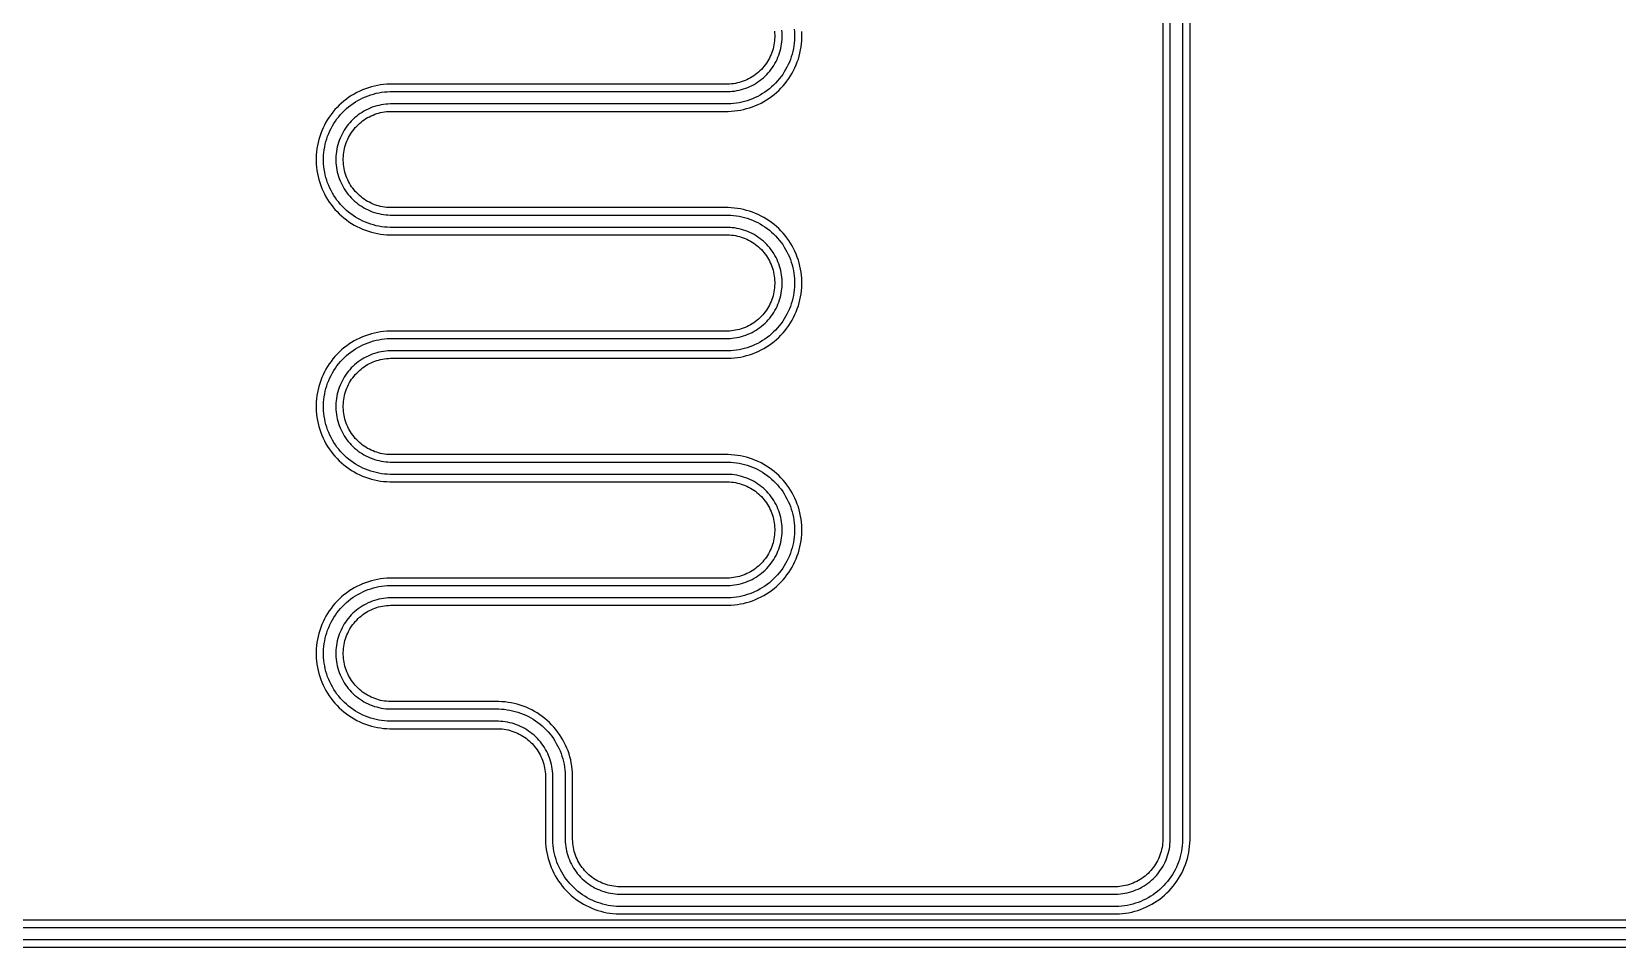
# Model space of a CAD drawing. Extents: x -3354 to 6958, y 9496 to 19808.
# Drawn here: x 1822 to 3106, y 14642 to 15384 of the extents above; entities that cross this region are included whole.
import ezdxf

# ---------------------------------------------------------------- set-up
doc = ezdxf.new("R2010")
doc.units = 0
doc.layers.add('L1D0', color=3, linetype='CONTINUOUS')

msp = doc.modelspace()

# ---------------------------------------------------------------- linework, layer by layer
at = {"layer": 'L1D0'}
for points in [[(2753.83, 15744.013), (2753.83, 14728.876), (2753.736, 14726.604), (2753.548, 14724.338), (2753.267, 14722.082), (2752.893, 14719.839), (2752.426, 14717.613), (2751.868, 14715.409), (2751.219, 14713.23), (2750.481, 14711.079), (2749.654, 14708.961), (2748.741, 14706.879), (2747.742, 14704.836), (2746.66, 14702.836), (2745.496, 14700.883), (2744.252, 14698.979), (2742.931, 14697.128), (2741.534, 14695.334), (2740.065, 14693.599), (2738.525, 14691.926), (2736.917, 14690.318), (2735.244, 14688.778), (2733.509, 14687.309), (2731.715, 14685.912), (2729.864, 14684.591), (2727.96, 14683.347), (2726.007, 14682.183), (2724.007, 14681.101), (2721.964, 14680.102), (2719.882, 14679.189), (2717.764, 14678.362), (2715.613, 14677.624), (2713.434, 14676.975), (2711.23, 14676.417), (2709.004, 14675.95), (2706.761, 14675.576), (2704.505, 14675.295), (2702.239, 14675.107), (2699.967, 14675.013), (2297.693, 14675.013), (2295.421, 14675.107), (2293.155, 14675.295), (2290.899, 14675.576), (2288.656, 14675.95), (2286.43, 14676.417), (2284.226, 14676.975), (2282.047, 14677.624), (2279.896, 14678.362), (2277.778, 14679.189), (2275.696, 14680.102), (2273.653, 14681.101), (2271.653, 14682.183), (2269.7, 14683.347), (2267.796, 14684.591), (2265.945, 14685.912), (2264.151, 14687.309), (2262.416, 14688.778), (2260.743, 14690.318), (2259.135, 14691.926), (2257.595, 14693.599), (2256.126, 14695.334), (2254.729, 14697.128), (2253.408, 14698.979), (2252.164, 14700.883), (2251, 14702.836), (2249.918, 14704.836), (2248.919, 14706.879), (2248.006, 14708.961), (2247.179, 14711.079), (2246.441, 14713.23), (2245.792, 14715.409), (2245.234, 14717.613), (2244.767, 14719.839), (2244.393, 14722.082), (2244.112, 14724.338), (2243.924, 14726.604), (2243.83, 14728.876), (2243.83, 14780.943), (2243.753, 14782.802), (2243.599, 14784.656), (2243.369, 14786.502), (2243.063, 14788.337), (2242.681, 14790.158), (2242.225, 14791.962), (2241.694, 14793.745), (2241.09, 14795.504), (2240.413, 14797.237), (2239.666, 14798.941), (2238.849, 14800.613), (2237.964, 14802.249), (2237.011, 14803.847), (2235.994, 14805.404), (2234.913, 14806.919), (2233.77, 14808.387), (2232.568, 14809.806), (2231.308, 14811.175), (2229.992, 14812.491), (2228.623, 14813.751), (2227.204, 14814.953), (2225.736, 14816.096), (2224.221, 14817.177), (2222.664, 14818.194), (2221.066, 14819.147), (2219.43, 14820.032), (2217.758, 14820.849), (2216.054, 14821.596), (2214.321, 14822.273), (2212.562, 14822.877), (2210.779, 14823.408), (2208.975, 14823.864), (2207.154, 14824.246), (2205.319, 14824.552), (2203.473, 14824.782), (2201.619, 14824.936), (2199.76, 14825.013), (2111.994, 14825.013), (2109.722, 14825.107), (2107.456, 14825.295), (2105.2, 14825.576), (2102.957, 14825.95), (2100.731, 14826.417), (2098.527, 14826.975), (2096.348, 14827.624), (2094.197, 14828.362), (2092.079, 14829.189), (2089.997, 14830.102), (2087.954, 14831.101), (2085.954, 14832.183), (2084.001, 14833.347), (2082.097, 14834.591), (2080.246, 14835.912), (2078.452, 14837.309), (2076.717, 14838.778), (2075.044, 14840.318), (2073.436, 14841.926), (2071.896, 14843.599), (2070.427, 14845.334), (2069.03, 14847.128), (2067.709, 14848.979), (2066.465, 14850.883), (2065.301, 14852.836), (2064.219, 14854.836), (2063.22, 14856.879), (2062.307, 14858.961), (2061.48, 14861.079), (2060.742, 14863.23), (2060.093, 14865.409), (2059.535, 14867.613), (2059.068, 14869.839), (2058.694, 14872.082), (2058.413, 14874.338), (2058.225, 14876.604), (2058.131, 14878.876), (2058.131, 14881.15), (2058.225, 14883.422), (2058.413, 14885.688), (2058.694, 14887.944), (2059.068, 14890.187), (2059.535, 14892.413), (2060.093, 14894.617), (2060.742, 14896.796), (2061.48, 14898.947), (2062.307, 14901.065), (2063.22, 14903.147), (2064.219, 14905.19), (2065.301, 14907.19), (2066.465, 14909.143), (2067.709, 14911.047), (2069.03, 14912.898), (2070.427, 14914.692), (2071.896, 14916.427), (2073.436, 14918.1), (2075.044, 14919.708), (2076.717, 14921.248), (2078.452, 14922.717), (2080.246, 14924.114), (2082.097, 14925.435), (2084.001, 14926.679), (2085.954, 14927.843), (2087.954, 14928.925), (2089.997, 14929.924), (2092.079, 14930.837), (2094.197, 14931.664), (2096.348, 14932.402), (2098.527, 14933.051), (2100.731, 14933.609), (2102.957, 14934.076), (2105.2, 14934.45), (2107.456, 14934.731), (2109.722, 14934.919), (2111.994, 14935.013), (2385.459, 14935.013), (2387.318, 14935.09), (2389.172, 14935.244), (2391.018, 14935.474), (2392.853, 14935.78), (2394.674, 14936.162), (2396.478, 14936.618), (2398.261, 14937.149), (2400.02, 14937.753), (2401.753, 14938.43), (2403.457, 14939.177), (2405.129, 14939.994), (2406.765, 14940.879), (2408.363, 14941.832), (2409.92, 14942.849), (2411.435, 14943.93), (2412.903, 14945.073), (2414.322, 14946.275), (2415.691, 14947.535), (2417.007, 14948.851), (2418.267, 14950.22), (2419.469, 14951.639), (2420.612, 14953.107), (2421.693, 14954.622), (2422.71, 14956.179), (2423.663, 14957.777), (2424.548, 14959.413), (2425.365, 14961.085), (2426.112, 14962.789), (2426.789, 14964.522), (2427.393, 14966.281), (2427.924, 14968.064), (2428.38, 14969.868), (2428.762, 14971.689), (2429.068, 14973.524), (2429.298, 14975.37), (2429.452, 14977.224), (2429.529, 14979.083), (2429.529, 14980.943), (2429.452, 14982.802), (2429.298, 14984.656), (2429.068, 14986.502), (2428.762, 14988.337), (2428.38, 14990.158), (2427.924, 14991.962), (2427.393, 14993.745), (2426.789, 14995.504), (2426.112, 14997.237), (2425.365, 14998.941), (2424.548, 15000.613), (2423.663, 15002.249), (2422.71, 15003.847), (2421.693, 15005.404), (2420.612, 15006.919), (2419.469, 15008.387), (2418.267, 15009.806), (2417.007, 15011.175), (2415.691, 15012.491), (2414.322, 15013.751), (2412.903, 15014.953), (2411.435, 15016.096), (2409.92, 15017.177), (2408.363, 15018.194), (2406.765, 15019.147), (2405.129, 15020.032), (2403.457, 15020.849), (2401.753, 15021.596), (2400.02, 15022.273), (2398.261, 15022.877), (2396.478, 15023.408), (2394.674, 15023.864), (2392.853, 15024.246), (2391.018, 15024.552), (2389.172, 15024.782), (2387.318, 15024.936), (2385.459, 15025.013), (2111.994, 15025.013), (2109.722, 15025.107), (2107.456, 15025.295), (2105.2, 15025.576), (2102.957, 15025.95), (2100.731, 15026.417), (2098.527, 15026.975), (2096.348, 15027.624), (2094.197, 15028.362), (2092.079, 15029.189), (2089.997, 15030.102), (2087.954, 15031.101), (2085.954, 15032.183), (2084.001, 15033.347), (2082.097, 15034.591), (2080.246, 15035.912), (2078.452, 15037.309), (2076.717, 15038.778), (2075.044, 15040.318), (2073.436, 15041.926), (2071.896, 15043.599), (2070.427, 15045.334), (2069.03, 15047.128), (2067.709, 15048.979), (2066.465, 15050.883), (2065.301, 15052.836), (2064.219, 15054.836), (2063.22, 15056.879), (2062.307, 15058.961), (2061.48, 15061.079), (2060.742, 15063.23), (2060.093, 15065.409), (2059.535, 15067.613), (2059.068, 15069.839), (2058.694, 15072.082), (2058.413, 15074.338), (2058.225, 15076.604), (2058.131, 15078.876), (2058.131, 15081.15), (2058.225, 15083.422), (2058.413, 15085.688), (2058.694, 15087.944), (2059.068, 15090.187), (2059.535, 15092.413), (2060.093, 15094.617), (2060.742, 15096.796), (2061.48, 15098.947), (2062.307, 15101.065), (2063.22, 15103.147), (2064.219, 15105.19), (2065.301, 15107.19), (2066.465, 15109.143), (2067.709, 15111.047), (2069.03, 15112.898), (2070.427, 15114.692), (2071.896, 15116.427), (2073.436, 15118.1), (2075.044, 15119.708), (2076.717, 15121.248), (2078.452, 15122.717), (2080.246, 15124.114), (2082.097, 15125.435), (2084.001, 15126.679), (2085.954, 15127.843), (2087.954, 15128.925), (2089.997, 15129.924), (2092.079, 15130.837), (2094.197, 15131.664), (2096.348, 15132.402), (2098.527, 15133.051), (2100.731, 15133.609), (2102.957, 15134.076), (2105.2, 15134.45), (2107.456, 15134.731), (2109.722, 15134.919), (2111.994, 15135.013), (2385.459, 15135.013), (2387.318, 15135.09), (2389.172, 15135.244), (2391.018, 15135.474), (2392.853, 15135.78), (2394.674, 15136.162), (2396.478, 15136.618), (2398.261, 15137.149), (2400.02, 15137.753), (2401.753, 15138.43), (2403.457, 15139.177), (2405.129, 15139.994), (2406.765, 15140.879), (2408.363, 15141.832), (2409.92, 15142.849), (2411.435, 15143.93), (2412.903, 15145.073), (2414.322, 15146.275), (2415.691, 15147.535), (2417.007, 15148.851), (2418.267, 15150.22), (2419.469, 15151.639), (2420.612, 15153.107), (2421.693, 15154.622), (2422.71, 15156.179), (2423.663, 15157.777), (2424.548, 15159.413), (2425.365, 15161.085), (2426.112, 15162.789), (2426.789, 15164.522), (2427.393, 15166.281), (2427.924, 15168.064), (2428.38, 15169.868), (2428.762, 15171.689), (2429.068, 15173.524), (2429.298, 15175.37), (2429.452, 15177.224), (2429.529, 15179.083), (2429.529, 15180.943), (2429.452, 15182.802), (2429.298, 15184.656), (2429.068, 15186.502), (2428.762, 15188.337), (2428.38, 15190.158), (2427.924, 15191.962), (2427.393, 15193.745), (2426.789, 15195.504), (2426.112, 15197.237), (2425.365, 15198.941), (2424.548, 15200.613), (2423.663, 15202.249), (2422.71, 15203.847), (2421.693, 15205.404), (2420.612, 15206.919), (2419.469, 15208.387), (2418.267, 15209.806), (2417.007, 15211.175), (2415.691, 15212.491), (2414.322, 15213.751), (2412.903, 15214.953), (2411.435, 15216.096), (2409.92, 15217.177), (2408.363, 15218.194), (2406.765, 15219.147), (2405.129, 15220.032), (2403.457, 15220.849), (2401.753, 15221.596), (2400.02, 15222.273), (2398.261, 15222.877), (2396.478, 15223.408), (2394.674, 15223.864), (2392.853, 15224.246), (2391.018, 15224.552), (2389.172, 15224.782), (2387.318, 15224.936), (2385.459, 15225.013), (2111.994, 15225.013), (2109.722, 15225.107), (2107.456, 15225.295), (2105.2, 15225.576), (2102.957, 15225.95), (2100.731, 15226.417), (2098.527, 15226.975), (2096.348, 15227.624), (2094.197, 15228.362), (2092.079, 15229.189), (2089.997, 15230.102), (2087.954, 15231.101), (2085.954, 15232.183), (2084.001, 15233.347), (2082.097, 15234.591), (2080.246, 15235.912), (2078.452, 15237.309), (2076.717, 15238.778), (2075.044, 15240.318), (2073.436, 15241.926), (2071.896, 15243.599), (2070.427, 15245.334), (2069.03, 15247.128), (2067.709, 15248.979), (2066.465, 15250.883), (2065.301, 15252.836), (2064.219, 15254.836), (2063.22, 15256.879), (2062.307, 15258.961), (2061.48, 15261.079), (2060.742, 15263.23), (2060.093, 15265.409), (2059.535, 15267.613), (2059.068, 15269.839), (2058.694, 15272.082), (2058.413, 15274.338), (2058.225, 15276.604), (2058.131, 15278.876), (2058.131, 15281.15), (2058.225, 15283.422), (2058.413, 15285.688), (2058.694, 15287.944), (2059.068, 15290.187), (2059.535, 15292.413), (2060.093, 15294.617), (2060.742, 15296.796), (2061.48, 15298.947), (2062.307, 15301.065), (2063.22, 15303.147), (2064.219, 15305.19), (2065.301, 15307.19), (2066.465, 15309.143), (2067.709, 15311.047), (2069.03, 15312.898), (2070.427, 15314.692), (2071.896, 15316.427), (2073.436, 15318.1), (2075.044, 15319.708), (2076.717, 15321.248), (2078.452, 15322.717), (2080.246, 15324.114), (2082.097, 15325.435), (2084.001, 15326.679), (2085.954, 15327.843), (2087.954, 15328.925), (2089.997, 15329.924), (2092.079, 15330.837), (2094.197, 15331.664), (2096.348, 15332.402), (2098.527, 15333.051), (2100.731, 15333.609), (2102.957, 15334.076), (2105.2, 15334.45), (2107.456, 15334.731), (2109.722, 15334.919), (2111.994, 15335.013), (2385.459, 15335.013), (2387.318, 15335.09), (2389.172, 15335.244), (2391.018, 15335.474), (2392.853, 15335.78), (2394.674, 15336.162), (2396.478, 15336.618), (2398.261, 15337.149), (2400.02, 15337.753), (2401.753, 15338.43), (2403.457, 15339.177), (2405.129, 15339.994), (2406.765, 15340.879), (2408.363, 15341.832), (2409.92, 15342.849), (2411.435, 15343.93), (2412.903, 15345.073), (2414.322, 15346.275), (2415.691, 15347.535), (2417.007, 15348.851), (2418.267, 15350.22), (2419.469, 15351.639), (2420.612, 15353.107), (2421.693, 15354.622), (2422.71, 15356.179), (2423.663, 15357.777), (2424.548, 15359.413), (2425.365, 15361.085), (2426.112, 15362.789), (2426.789, 15364.522), (2427.393, 15366.281), (2427.924, 15368.064), (2428.38, 15369.868), (2428.762, 15371.689), (2429.068, 15373.524), (2429.298, 15375.37), (2429.452, 15377.224), (2429.529, 15379.083), (2429.529, 15380.943), (2429.452, 15382.802), (2429.298, 15384.656)], [(2439.247, 15385.688), (2439.435, 15383.422), (2439.529, 15381.15), (2439.529, 15378.876), (2439.435, 15376.604), (2439.247, 15374.338), (2438.966, 15372.082), (2438.592, 15369.839), (2438.125, 15367.613), (2437.567, 15365.409), (2436.918, 15363.23), (2436.18, 15361.079), (2435.353, 15358.961), (2434.44, 15356.879), (2433.441, 15354.836), (2432.359, 15352.836), (2431.195, 15350.883), (2429.951, 15348.979), (2428.63, 15347.128), (2427.233, 15345.334), (2425.764, 15343.599), (2424.224, 15341.926), (2422.616, 15340.318), (2420.943, 15338.778), (2419.208, 15337.309), (2417.414, 15335.912), (2415.563, 15334.591), (2413.659, 15333.347), (2411.706, 15332.183), (2409.706, 15331.101), (2407.663, 15330.102), (2405.581, 15329.189), (2403.463, 15328.362), (2401.312, 15327.624), (2399.133, 15326.975), (2396.929, 15326.417), (2394.703, 15325.95), (2392.46, 15325.576), (2390.204, 15325.295), (2387.938, 15325.107), (2385.666, 15325.013), (2112.201, 15325.013), (2110.342, 15324.936), (2108.488, 15324.782), (2106.642, 15324.552), (2104.807, 15324.246), (2102.986, 15323.864), (2101.182, 15323.408), (2099.399, 15322.877), (2097.64, 15322.273), (2095.907, 15321.596), (2094.203, 15320.849), (2092.531, 15320.032), (2090.895, 15319.147), (2089.297, 15318.194), (2087.74, 15317.177), (2086.225, 15316.096), (2084.757, 15314.953), (2083.338, 15313.751), (2081.969, 15312.491), (2080.653, 15311.175), (2079.393, 15309.806), (2078.191, 15308.387), (2077.048, 15306.919), (2075.967, 15305.404), (2074.95, 15303.847), (2073.997, 15302.249), (2073.112, 15300.613), (2072.295, 15298.941), (2071.548, 15297.237), (2070.871, 15295.504), (2070.267, 15293.745), (2069.736, 15291.962), (2069.28, 15290.158), (2068.898, 15288.337), (2068.592, 15286.502), (2068.362, 15284.656), (2068.208, 15282.802), (2068.131, 15280.943), (2068.131, 15279.083), (2068.208, 15277.224), (2068.362, 15275.37), (2068.592, 15273.524), (2068.898, 15271.689), (2069.28, 15269.868), (2069.736, 15268.064), (2070.267, 15266.281), (2070.871, 15264.522), (2071.548, 15262.789), (2072.295, 15261.085), (2073.112, 15259.413), (2073.997, 15257.777), (2074.95, 15256.179), (2075.967, 15254.622), (2077.048, 15253.107), (2078.191, 15251.639), (2079.393, 15250.22), (2080.653, 15248.851), (2081.969, 15247.535), (2083.338, 15246.275), (2084.757, 15245.073), (2086.225, 15243.93), (2087.74, 15242.849), (2089.297, 15241.832), (2090.895, 15240.879), (2092.531, 15239.994), (2094.203, 15239.177), (2095.907, 15238.43), (2097.64, 15237.753), (2099.399, 15237.149), (2101.182, 15236.618), (2102.986, 15236.162), (2104.807, 15235.78), (2106.642, 15235.474), (2108.488, 15235.244), (2110.342, 15235.09), (2112.201, 15235.013), (2385.666, 15235.013), (2387.938, 15234.919), (2390.204, 15234.731), (2392.46, 15234.45), (2394.703, 15234.076), (2396.929, 15233.609), (2399.133, 15233.051), (2401.312, 15232.402), (2403.463, 15231.664), (2405.581, 15230.837), (2407.663, 15229.924), (2409.706, 15228.925), (2411.706, 15227.843), (2413.659, 15226.679), (2415.563, 15225.435), (2417.414, 15224.114), (2419.208, 15222.717), (2420.943, 15221.248), (2422.616, 15219.708), (2424.224, 15218.1), (2425.764, 15216.427), (2427.233, 15214.692), (2428.63, 15212.898), (2429.951, 15211.047), (2431.195, 15209.143), (2432.359, 15207.19), (2433.441, 15205.19), (2434.44, 15203.147), (2435.353, 15201.065), (2436.18, 15198.947), (2436.918, 15196.796), (2437.567, 15194.617), (2438.125, 15192.413), (2438.592, 15190.187), (2438.966, 15187.944), (2439.247, 15185.688), (2439.435, 15183.422), (2439.529, 15181.15), (2439.529, 15178.876), (2439.435, 15176.604), (2439.247, 15174.338), (2438.966, 15172.082), (2438.592, 15169.839), (2438.125, 15167.613), (2437.567, 15165.409), (2436.918, 15163.23), (2436.18, 15161.079), (2435.353, 15158.961), (2434.44, 15156.879), (2433.441, 15154.836), (2432.359, 15152.836), (2431.195, 15150.883), (2429.951, 15148.979), (2428.63, 15147.128), (2427.233, 15145.334), (2425.764, 15143.599), (2424.224, 15141.926), (2422.616, 15140.318), (2420.943, 15138.778), (2419.208, 15137.309), (2417.414, 15135.912), (2415.563, 15134.591), (2413.659, 15133.347), (2411.706, 15132.183), (2409.706, 15131.101), (2407.663, 15130.102), (2405.581, 15129.189), (2403.463, 15128.362), (2401.312, 15127.624), (2399.133, 15126.975), (2396.929, 15126.417), (2394.703, 15125.95), (2392.46, 15125.576), (2390.204, 15125.295), (2387.938, 15125.107), (2385.666, 15125.013), (2112.201, 15125.013), (2110.342, 15124.936), (2108.488, 15124.782), (2106.642, 15124.552), (2104.807, 15124.246), (2102.986, 15123.864), (2101.182, 15123.408), (2099.399, 15122.877), (2097.64, 15122.273), (2095.907, 15121.596), (2094.203, 15120.849), (2092.531, 15120.032), (2090.895, 15119.147), (2089.297, 15118.194), (2087.74, 15117.177), (2086.225, 15116.096), (2084.757, 15114.953), (2083.338, 15113.751), (2081.969, 15112.491), (2080.653, 15111.175), (2079.393, 15109.806), (2078.191, 15108.387), (2077.048, 15106.919), (2075.967, 15105.404), (2074.95, 15103.847), (2073.997, 15102.249), (2073.112, 15100.613), (2072.295, 15098.941), (2071.548, 15097.237), (2070.871, 15095.504), (2070.267, 15093.745), (2069.736, 15091.962), (2069.28, 15090.158), (2068.898, 15088.337), (2068.592, 15086.502), (2068.362, 15084.656), (2068.208, 15082.802), (2068.131, 15080.943), (2068.131, 15079.083), (2068.208, 15077.224), (2068.362, 15075.37), (2068.592, 15073.524), (2068.898, 15071.689), (2069.28, 15069.868), (2069.736, 15068.064), (2070.267, 15066.281), (2070.871, 15064.522), (2071.548, 15062.789), (2072.295, 15061.085), (2073.112, 15059.413), (2073.997, 15057.777), (2074.95, 15056.179), (2075.967, 15054.622), (2077.048, 15053.107), (2078.191, 15051.639), (2079.393, 15050.22), (2080.653, 15048.851), (2081.969, 15047.535), (2083.338, 15046.275), (2084.757, 15045.073), (2086.225, 15043.93), (2087.74, 15042.849), (2089.297, 15041.832), (2090.895, 15040.879), (2092.531, 15039.994), (2094.203, 15039.177), (2095.907, 15038.43), (2097.64, 15037.753), (2099.399, 15037.149), (2101.182, 15036.618), (2102.986, 15036.162), (2104.807, 15035.78), (2106.642, 15035.474), (2108.488, 15035.244), (2110.342, 15035.09), (2112.201, 15035.013), (2385.666, 15035.013), (2387.938, 15034.919), (2390.204, 15034.731), (2392.46, 15034.45), (2394.703, 15034.076), (2396.929, 15033.609), (2399.133, 15033.051), (2401.312, 15032.402), (2403.463, 15031.664), (2405.581, 15030.837), (2407.663, 15029.924), (2409.706, 15028.925), (2411.706, 15027.843), (2413.659, 15026.679), (2415.563, 15025.435), (2417.414, 15024.114), (2419.208, 15022.717), (2420.943, 15021.248), (2422.616, 15019.708), (2424.224, 15018.1), (2425.764, 15016.427), (2427.233, 15014.692), (2428.63, 15012.898), (2429.951, 15011.047), (2431.195, 15009.143), (2432.359, 15007.19), (2433.441, 15005.19), (2434.44, 15003.147), (2435.353, 15001.065), (2436.18, 14998.947), (2436.918, 14996.796), (2437.567, 14994.617), (2438.125, 14992.413), (2438.592, 14990.187), (2438.966, 14987.944), (2439.247, 14985.688), (2439.435, 14983.422), (2439.529, 14981.15), (2439.529, 14978.876), (2439.435, 14976.604), (2439.247, 14974.338), (2438.966, 14972.082), (2438.592, 14969.839), (2438.125, 14967.613), (2437.567, 14965.409), (2436.918, 14963.23), (2436.18, 14961.079), (2435.353, 14958.961), (2434.44, 14956.879), (2433.441, 14954.836), (2432.359, 14952.836), (2431.195, 14950.883), (2429.951, 14948.979), (2428.63, 14947.128), (2427.233, 14945.334), (2425.764, 14943.599), (2424.224, 14941.926), (2422.616, 14940.318), (2420.943, 14938.778), (2419.208, 14937.309), (2417.414, 14935.912), (2415.563, 14934.591), (2413.659, 14933.347), (2411.706, 14932.183), (2409.706, 14931.101), (2407.663, 14930.102), (2405.581, 14929.189), (2403.463, 14928.362), (2401.312, 14927.624), (2399.133, 14926.975), (2396.929, 14926.417), (2394.703, 14925.95), (2392.46, 14925.576), (2390.204, 14925.295), (2387.938, 14925.107), (2385.666, 14925.013), (2112.201, 14925.013), (2110.342, 14924.936), (2108.488, 14924.782), (2106.642, 14924.552), (2104.807, 14924.246), (2102.986, 14923.864), (2101.182, 14923.408), (2099.399, 14922.877), (2097.64, 14922.273), (2095.907, 14921.596), (2094.203, 14920.849), (2092.531, 14920.032), (2090.895, 14919.147), (2089.297, 14918.194), (2087.74, 14917.177), (2086.225, 14916.096), (2084.757, 14914.953), (2083.338, 14913.751), (2081.969, 14912.491), (2080.653, 14911.175), (2079.393, 14909.806), (2078.191, 14908.387), (2077.048, 14906.919), (2075.967, 14905.404), (2074.95, 14903.847), (2073.997, 14902.249), (2073.112, 14900.613), (2072.295, 14898.941), (2071.548, 14897.237), (2070.871, 14895.504), (2070.267, 14893.745), (2069.736, 14891.962), (2069.28, 14890.158), (2068.898, 14888.337), (2068.592, 14886.502), (2068.362, 14884.656), (2068.208, 14882.802), (2068.131, 14880.943), (2068.131, 14879.083), (2068.208, 14877.224), (2068.362, 14875.37), (2068.592, 14873.524), (2068.898, 14871.689), (2069.28, 14869.868), (2069.736, 14868.064), (2070.267, 14866.281), (2070.871, 14864.522), (2071.548, 14862.789), (2072.295, 14861.085), (2073.112, 14859.413), (2073.997, 14857.777), (2074.95, 14856.179), (2075.967, 14854.622), (2077.048, 14853.107), (2078.191, 14851.639), (2079.393, 14850.22), (2080.653, 14848.851), (2081.969, 14847.535), (2083.338, 14846.275), (2084.757, 14845.073), (2086.225, 14843.93), (2087.74, 14842.849), (2089.297, 14841.832), (2090.895, 14840.879), (2092.531, 14839.994), (2094.203, 14839.177), (2095.907, 14838.43), (2097.64, 14837.753), (2099.399, 14837.149), (2101.182, 14836.618), (2102.986, 14836.162), (2104.807, 14835.78), (2106.642, 14835.474), (2108.488, 14835.244), (2110.342, 14835.09), (2112.201, 14835.013), (2199.967, 14835.013), (2202.239, 14834.919), (2204.505, 14834.731), (2206.761, 14834.45), (2209.004, 14834.076), (2211.23, 14833.609), (2213.434, 14833.051), (2215.613, 14832.402), (2217.764, 14831.664), (2219.882, 14830.837), (2221.964, 14829.924), (2224.007, 14828.925), (2226.007, 14827.843), (2227.96, 14826.679), (2229.864, 14825.435), (2231.715, 14824.114), (2233.509, 14822.717), (2235.244, 14821.248), (2236.917, 14819.708), (2238.525, 14818.1), (2240.065, 14816.427), (2241.534, 14814.692), (2242.931, 14812.898), (2244.252, 14811.047), (2245.496, 14809.143), (2246.66, 14807.19), (2247.742, 14805.19), (2248.741, 14803.147), (2249.654, 14801.065), (2250.481, 14798.947), (2251.219, 14796.796), (2251.868, 14794.617), (2252.426, 14792.413), (2252.893, 14790.187), (2253.267, 14787.944), (2253.548, 14785.688), (2253.736, 14783.422), (2253.83, 14781.15), (2253.83, 14729.083), (2253.907, 14727.224), (2254.061, 14725.37), (2254.291, 14723.524), (2254.597, 14721.689), (2254.979, 14719.868), (2255.435, 14718.064), (2255.966, 14716.281), (2256.57, 14714.522), (2257.247, 14712.789), (2257.994, 14711.085), (2258.811, 14709.413), (2259.696, 14707.777), (2260.649, 14706.179), (2261.666, 14704.622), (2262.747, 14703.107), (2263.89, 14701.639), (2265.092, 14700.22), (2266.352, 14698.851), (2267.668, 14697.535), (2269.037, 14696.275), (2270.456, 14695.073), (2271.924, 14693.93), (2273.439, 14692.849), (2274.996, 14691.832), (2276.594, 14690.879), (2278.23, 14689.994), (2279.902, 14689.177), (2281.606, 14688.43), (2283.339, 14687.753), (2285.098, 14687.149), (2286.881, 14686.618), (2288.685, 14686.162), (2290.506, 14685.78), (2292.341, 14685.474), (2294.187, 14685.244), (2296.041, 14685.09), (2297.9, 14685.013), (2699.76, 14685.013), (2701.619, 14685.09), (2703.473, 14685.244), (2705.319, 14685.474), (2707.154, 14685.78), (2708.975, 14686.162), (2710.779, 14686.618), (2712.562, 14687.149), (2714.321, 14687.753), (2716.054, 14688.43), (2717.758, 14689.177), (2719.43, 14689.994), (2721.066, 14690.879), (2722.664, 14691.832), (2724.221, 14692.849), (2725.736, 14693.93), (2727.204, 14695.073), (2728.623, 14696.275), (2729.992, 14697.535), (2731.308, 14698.851), (2732.568, 14700.22), (2733.77, 14701.639), (2734.913, 14703.107), (2735.994, 14704.622), (2737.011, 14706.179), (2737.964, 14707.777), (2738.849, 14709.413), (2739.666, 14711.085), (2740.413, 14712.789), (2741.09, 14714.522), (2741.694, 14716.281), (2742.225, 14718.064), (2742.681, 14719.868), (2743.063, 14721.689), (2743.369, 14723.524), (2743.599, 14725.37), (2743.753, 14727.224), (2743.83, 14729.083), (2743.83, 15744.013)], [(2423.329, 15384.037), (2423.462, 15382.43), (2423.529, 15380.819), (2423.529, 15379.207), (2423.462, 15377.596), (2423.329, 15375.989), (2423.13, 15374.389), (2422.864, 15372.799), (2422.534, 15371.221), (2422.138, 15369.658), (2421.678, 15368.112), (2421.154, 15366.587), (2420.568, 15365.085), (2419.92, 15363.609), (2419.212, 15362.16), (2418.445, 15360.742), (2417.619, 15359.357), (2416.738, 15358.007), (2415.801, 15356.695), (2414.81, 15355.423), (2413.768, 15354.192), (2412.676, 15353.006), (2411.536, 15351.866), (2410.35, 15350.774), (2409.119, 15349.732), (2407.847, 15348.741), (2406.535, 15347.804), (2405.185, 15346.923), (2403.8, 15346.097), (2402.382, 15345.33), (2400.933, 15344.622), (2399.457, 15343.974), (2397.955, 15343.388), (2396.43, 15342.864), (2394.884, 15342.404), (2393.321, 15342.008), (2391.743, 15341.678), (2390.153, 15341.412), (2388.553, 15341.213), (2386.946, 15341.08), (2385.335, 15341.013), (2111.87, 15341.013), (2109.35, 15340.909), (2106.837, 15340.701), (2104.334, 15340.389), (2101.847, 15339.973), (2099.379, 15339.456), (2096.934, 15338.837), (2094.517, 15338.117), (2092.132, 15337.298), (2089.782, 15336.382), (2087.473, 15335.369), (2085.207, 15334.261), (2082.989, 15333.061), (2080.823, 15331.77), (2078.712, 15330.39), (2076.659, 15328.925), (2074.669, 15327.376), (2072.745, 15325.746), (2070.889, 15324.038), (2069.106, 15322.255), (2067.398, 15320.399), (2065.768, 15318.475), (2064.219, 15316.485), (2062.754, 15314.432), (2061.374, 15312.321), (2060.083, 15310.155), (2058.883, 15307.937), (2057.775, 15305.671), (2056.762, 15303.362), (2055.846, 15301.012), (2055.027, 15298.627), (2054.307, 15296.21), (2053.688, 15293.765), (2053.171, 15291.297), (2052.755, 15288.81), (2052.443, 15286.307), (2052.235, 15283.794), (2052.131, 15281.274), (2052.131, 15278.752), (2052.235, 15276.232), (2052.443, 15273.719), (2052.755, 15271.216), (2053.171, 15268.729), (2053.688, 15266.261), (2054.307, 15263.816), (2055.027, 15261.399), (2055.846, 15259.014), (2056.762, 15256.664), (2057.775, 15254.355), (2058.883, 15252.089), (2060.083, 15249.871), (2061.374, 15247.705), (2062.754, 15245.594), (2064.219, 15243.541), (2065.768, 15241.551), (2067.398, 15239.627), (2069.106, 15237.771), (2070.889, 15235.988), (2072.745, 15234.28), (2074.669, 15232.65), (2076.659, 15231.101), (2078.712, 15229.636), (2080.823, 15228.256), (2082.989, 15226.965), (2085.207, 15225.765), (2087.473, 15224.657), (2089.782, 15223.644), (2092.132, 15222.728), (2094.517, 15221.909), (2096.934, 15221.189), (2099.379, 15220.57), (2101.847, 15220.053), (2104.334, 15219.637), (2106.837, 15219.325), (2109.35, 15219.117), (2111.87, 15219.013), (2385.335, 15219.013), (2386.946, 15218.946), (2388.553, 15218.813), (2390.153, 15218.614), (2391.743, 15218.348), (2393.321, 15218.018), (2394.884, 15217.622), (2396.43, 15217.162), (2397.955, 15216.638), (2399.457, 15216.052), (2400.933, 15215.404), (2402.382, 15214.696), (2403.8, 15213.929), (2405.185, 15213.103), (2406.535, 15212.222), (2407.847, 15211.285), (2409.119, 15210.294), (2410.35, 15209.252), (2411.536, 15208.16), (2412.676, 15207.02), (2413.768, 15205.834), (2414.81, 15204.603), (2415.801, 15203.331), (2416.738, 15202.019), (2417.619, 15200.669), (2418.445, 15199.284), (2419.212, 15197.866), (2419.92, 15196.417), (2420.568, 15194.941), (2421.154, 15193.439), (2421.678, 15191.914), (2422.138, 15190.368), (2422.534, 15188.805), (2422.864, 15187.227), (2423.13, 15185.637), (2423.329, 15184.037), (2423.462, 15182.43), (2423.529, 15180.819), (2423.529, 15179.207), (2423.462, 15177.596), (2423.329, 15175.989), (2423.13, 15174.389), (2422.864, 15172.799), (2422.534, 15171.221), (2422.138, 15169.658), (2421.678, 15168.112), (2421.154, 15166.587), (2420.568, 15165.085), (2419.92, 15163.609), (2419.212, 15162.16), (2418.445, 15160.742), (2417.619, 15159.357), (2416.738, 15158.007), (2415.801, 15156.695), (2414.81, 15155.423), (2413.768, 15154.192), (2412.676, 15153.006), (2411.536, 15151.866), (2410.35, 15150.774), (2409.119, 15149.732), (2407.847, 15148.741), (2406.535, 15147.804), (2405.185, 15146.923), (2403.8, 15146.097), (2402.382, 15145.33), (2400.933, 15144.622), (2399.457, 15143.974), (2397.955, 15143.388), (2396.43, 15142.864), (2394.884, 15142.404), (2393.321, 15142.008), (2391.743, 15141.678), (2390.153, 15141.412), (2388.553, 15141.213), (2386.946, 15141.08), (2385.335, 15141.013), (2111.87, 15141.013), (2109.35, 15140.909), (2106.837, 15140.701), (2104.334, 15140.389), (2101.847, 15139.973), (2099.379, 15139.456), (2096.934, 15138.837), (2094.517, 15138.117), (2092.132, 15137.298), (2089.782, 15136.382), (2087.473, 15135.369), (2085.207, 15134.261), (2082.989, 15133.061), (2080.823, 15131.77), (2078.712, 15130.39), (2076.659, 15128.925), (2074.669, 15127.376), (2072.745, 15125.746), (2070.889, 15124.038), (2069.106, 15122.255), (2067.398, 15120.399), (2065.768, 15118.475), (2064.219, 15116.485), (2062.754, 15114.432), (2061.374, 15112.321), (2060.083, 15110.155), (2058.883, 15107.937), (2057.775, 15105.671), (2056.762, 15103.362), (2055.846, 15101.012), (2055.027, 15098.627), (2054.307, 15096.21), (2053.688, 15093.765), (2053.171, 15091.297), (2052.755, 15088.81), (2052.443, 15086.307), (2052.235, 15083.794), (2052.131, 15081.274), (2052.131, 15078.752), (2052.235, 15076.232), (2052.443, 15073.719), (2052.755, 15071.216), (2053.171, 15068.729), (2053.688, 15066.261), (2054.307, 15063.816), (2055.027, 15061.399), (2055.846, 15059.014), (2056.762, 15056.664), (2057.775, 15054.355), (2058.883, 15052.089), (2060.083, 15049.871), (2061.374, 15047.705), (2062.754, 15045.594), (2064.219, 15043.541), (2065.768, 15041.551), (2067.398, 15039.627), (2069.106, 15037.771), (2070.889, 15035.988), (2072.745, 15034.28), (2074.669, 15032.65), (2076.659, 15031.101), (2078.712, 15029.636), (2080.823, 15028.256), (2082.989, 15026.965), (2085.207, 15025.765), (2087.473, 15024.657), (2089.782, 15023.644), (2092.132, 15022.728), (2094.517, 15021.909), (2096.934, 15021.189), (2099.379, 15020.57), (2101.847, 15020.053), (2104.334, 15019.637), (2106.837, 15019.325), (2109.35, 15019.117), (2111.87, 15019.013), (2385.335, 15019.013), (2386.946, 15018.946), (2388.553, 15018.813), (2390.153, 15018.614), (2391.743, 15018.348), (2393.321, 15018.018), (2394.884, 15017.622), (2396.43, 15017.162), (2397.955, 15016.638), (2399.457, 15016.052), (2400.933, 15015.404), (2402.382, 15014.696), (2403.8, 15013.929), (2405.185, 15013.103), (2406.535, 15012.222), (2407.847, 15011.285), (2409.119, 15010.294), (2410.35, 15009.252), (2411.536, 15008.16), (2412.676, 15007.02), (2413.768, 15005.834), (2414.81, 15004.603), (2415.801, 15003.331), (2416.738, 15002.019), (2417.619, 15000.669), (2418.445, 14999.284), (2419.212, 14997.866), (2419.92, 14996.417), (2420.568, 14994.941), (2421.154, 14993.439), (2421.678, 14991.914), (2422.138, 14990.368), (2422.534, 14988.805), (2422.864, 14987.227), (2423.13, 14985.637), (2423.329, 14984.037), (2423.462, 14982.43), (2423.529, 14980.819), (2423.529, 14979.207), (2423.462, 14977.596), (2423.329, 14975.989), (2423.13, 14974.389), (2422.864, 14972.799), (2422.534, 14971.221), (2422.138, 14969.658), (2421.678, 14968.112), (2421.154, 14966.587), (2420.568, 14965.085), (2419.92, 14963.609), (2419.212, 14962.16), (2418.445, 14960.742), (2417.619, 14959.357), (2416.738, 14958.007), (2415.801, 14956.695), (2414.81, 14955.423), (2413.768, 14954.192), (2412.676, 14953.006), (2411.536, 14951.866), (2410.35, 14950.774), (2409.119, 14949.732), (2407.847, 14948.741), (2406.535, 14947.804), (2405.185, 14946.923), (2403.8, 14946.097), (2402.382, 14945.33), (2400.933, 14944.622), (2399.457, 14943.974), (2397.955, 14943.388), (2396.43, 14942.864), (2394.884, 14942.404), (2393.321, 14942.008), (2391.743, 14941.678), (2390.153, 14941.412), (2388.553, 14941.213), (2386.946, 14941.08), (2385.335, 14941.013), (2111.87, 14941.013), (2109.35, 14940.909), (2106.837, 14940.701), (2104.334, 14940.389), (2101.847, 14939.973), (2099.379, 14939.456), (2096.934, 14938.837), (2094.517, 14938.117), (2092.132, 14937.298), (2089.782, 14936.382), (2087.473, 14935.369), (2085.207, 14934.261), (2082.989, 14933.061), (2080.823, 14931.77), (2078.712, 14930.39), (2076.659, 14928.925), (2074.669, 14927.376), (2072.745, 14925.746), (2070.889, 14924.038), (2069.106, 14922.255), (2067.398, 14920.399), (2065.768, 14918.475), (2064.219, 14916.485), (2062.754, 14914.432), (2061.374, 14912.321), (2060.083, 14910.155), (2058.883, 14907.937), (2057.775, 14905.671), (2056.762, 14903.362), (2055.846, 14901.012), (2055.027, 14898.627), (2054.307, 14896.21), (2053.688, 14893.765), (2053.171, 14891.297), (2052.755, 14888.81), (2052.443, 14886.307), (2052.235, 14883.794), (2052.131, 14881.274), (2052.131, 14878.752), (2052.235, 14876.232), (2052.443, 14873.719), (2052.755, 14871.216), (2053.171, 14868.729), (2053.688, 14866.261), (2054.307, 14863.816), (2055.027, 14861.399), (2055.846, 14859.014), (2056.762, 14856.664), (2057.775, 14854.355), (2058.883, 14852.089), (2060.083, 14849.871), (2061.374, 14847.705), (2062.754, 14845.594), (2064.219, 14843.541), (2065.768, 14841.551), (2067.398, 14839.627), (2069.106, 14837.771), (2070.889, 14835.988), (2072.745, 14834.28), (2074.669, 14832.65), (2076.659, 14831.101), (2078.712, 14829.636), (2080.823, 14828.256), (2082.989, 14826.965), (2085.207, 14825.765), (2087.473, 14824.657), (2089.782, 14823.644), (2092.132, 14822.728), (2094.517, 14821.909), (2096.934, 14821.189), (2099.379, 14820.57), (2101.847, 14820.053), (2104.334, 14819.637), (2106.837, 14819.325), (2109.35, 14819.117), (2111.87, 14819.013), (2199.636, 14819.013), (2201.247, 14818.946), (2202.854, 14818.813), (2204.454, 14818.614), (2206.044, 14818.348), (2207.622, 14818.018), (2209.185, 14817.622), (2210.731, 14817.162), (2212.256, 14816.638), (2213.758, 14816.052), (2215.234, 14815.404), (2216.683, 14814.696), (2218.101, 14813.929), (2219.486, 14813.103), (2220.836, 14812.222), (2222.148, 14811.285), (2223.42, 14810.294), (2224.651, 14809.252), (2225.837, 14808.16), (2226.977, 14807.02), (2228.069, 14805.834), (2229.111, 14804.603), (2230.102, 14803.331), (2231.039, 14802.019), (2231.92, 14800.669), (2232.746, 14799.284), (2233.513, 14797.866), (2234.221, 14796.417), (2234.869, 14794.941), (2235.455, 14793.439), (2235.979, 14791.914), (2236.439, 14790.368), (2236.835, 14788.805), (2237.165, 14787.227), (2237.431, 14785.637), (2237.63, 14784.037), (2237.763, 14782.43), (2237.83, 14780.819), (2237.83, 14728.752), (2237.934, 14726.232), (2238.142, 14723.719), (2238.454, 14721.216), (2238.87, 14718.729), (2239.387, 14716.261), (2240.006, 14713.816), (2240.726, 14711.399), (2241.545, 14709.014), (2242.461, 14706.664), (2243.474, 14704.355), (2244.582, 14702.089), (2245.782, 14699.871), (2247.073, 14697.705), (2248.453, 14695.594), (2249.918, 14693.541), (2251.467, 14691.551), (2253.097, 14689.627), (2254.805, 14687.771), (2256.588, 14685.988), (2258.444, 14684.28), (2260.368, 14682.65), (2262.358, 14681.101), (2264.411, 14679.636), (2266.522, 14678.256), (2268.688, 14676.965), (2270.906, 14675.765), (2273.172, 14674.657), (2275.481, 14673.644), (2277.831, 14672.728), (2280.216, 14671.909), (2282.633, 14671.189), (2285.078, 14670.57), (2287.546, 14670.053), (2290.033, 14669.637), (2292.536, 14669.325), (2295.049, 14669.117), (2297.569, 14669.013), (2700.091, 14669.013), (2702.611, 14669.117), (2705.124, 14669.325), (2707.627, 14669.637), (2710.114, 14670.053), (2712.582, 14670.57), (2715.027, 14671.189), (2717.444, 14671.909), (2719.829, 14672.728), (2722.179, 14673.644), (2724.488, 14674.657), (2726.754, 14675.765), (2728.972, 14676.965), (2731.138, 14678.256), (2733.249, 14679.636), (2735.302, 14681.101), (2737.292, 14682.65), (2739.216, 14684.28), (2741.072, 14685.988), (2742.855, 14687.771), (2744.563, 14689.627), (2746.193, 14691.551), (2747.742, 14693.541), (2749.207, 14695.594), (2750.587, 14697.705), (2751.878, 14699.871), (2753.078, 14702.089), (2754.186, 14704.355), (2755.199, 14706.664), (2756.115, 14709.014), (2756.934, 14711.399), (2757.654, 14713.816), (2758.273, 14716.261), (2758.79, 14718.729), (2759.206, 14721.216), (2759.518, 14723.719), (2759.726, 14726.232), (2759.83, 14728.752), (2759.83, 15738.013)], [(2737.83, 15738.013), (2737.83, 14729.207), (2737.763, 14727.596), (2737.63, 14725.989), (2737.431, 14724.389), (2737.165, 14722.799), (2736.835, 14721.221), (2736.439, 14719.658), (2735.979, 14718.112), (2735.455, 14716.587), (2734.869, 14715.085), (2734.221, 14713.609), (2733.513, 14712.16), (2732.746, 14710.742), (2731.92, 14709.357), (2731.039, 14708.007), (2730.102, 14706.695), (2729.111, 14705.423), (2728.069, 14704.192), (2726.977, 14703.006), (2725.837, 14701.866), (2724.651, 14700.774), (2723.42, 14699.732), (2722.148, 14698.741), (2720.836, 14697.804), (2719.486, 14696.923), (2718.101, 14696.097), (2716.683, 14695.33), (2715.234, 14694.622), (2713.758, 14693.974), (2712.256, 14693.388), (2710.731, 14692.864), (2709.185, 14692.404), (2707.622, 14692.008), (2706.044, 14691.678), (2704.454, 14691.412), (2702.854, 14691.213), (2701.247, 14691.08), (2699.636, 14691.013), (2298.024, 14691.013), (2296.413, 14691.08), (2294.806, 14691.213), (2293.206, 14691.412), (2291.616, 14691.678), (2290.038, 14692.008), (2288.475, 14692.404), (2286.929, 14692.864), (2285.404, 14693.388), (2283.902, 14693.974), (2282.426, 14694.622), (2280.977, 14695.33), (2279.559, 14696.097), (2278.174, 14696.923), (2276.824, 14697.804), (2275.512, 14698.741), (2274.24, 14699.732), (2273.009, 14700.774), (2271.823, 14701.866), (2270.683, 14703.006), (2269.591, 14704.192), (2268.549, 14705.423), (2267.558, 14706.695), (2266.621, 14708.007), (2265.74, 14709.357), (2264.914, 14710.742), (2264.147, 14712.16), (2263.439, 14713.609), (2262.791, 14715.085), (2262.205, 14716.587), (2261.681, 14718.112), (2261.221, 14719.658), (2260.825, 14721.221), (2260.495, 14722.799), (2260.229, 14724.389), (2260.03, 14725.989), (2259.897, 14727.596), (2259.83, 14729.207), (2259.83, 14781.274), (2259.726, 14783.794), (2259.518, 14786.307), (2259.206, 14788.81), (2258.79, 14791.297), (2258.273, 14793.765), (2257.654, 14796.21), (2256.934, 14798.627), (2256.115, 14801.012), (2255.199, 14803.362), (2254.186, 14805.671), (2253.078, 14807.937), (2251.878, 14810.155), (2250.587, 14812.321), (2249.207, 14814.432), (2247.742, 14816.485), (2246.193, 14818.475), (2244.563, 14820.399), (2242.855, 14822.255), (2241.072, 14824.038), (2239.216, 14825.746), (2237.292, 14827.376), (2235.302, 14828.925), (2233.249, 14830.39), (2231.138, 14831.77), (2228.972, 14833.061), (2226.754, 14834.261), (2224.488, 14835.369), (2222.179, 14836.382), (2219.829, 14837.298), (2217.444, 14838.117), (2215.027, 14838.837), (2212.582, 14839.456), (2210.114, 14839.973), (2207.627, 14840.389), (2205.124, 14840.701), (2202.611, 14840.909), (2200.091, 14841.013), (2112.325, 14841.013), (2110.714, 14841.08), (2109.107, 14841.213), (2107.507, 14841.412), (2105.917, 14841.678), (2104.339, 14842.008), (2102.776, 14842.404), (2101.23, 14842.864), (2099.705, 14843.388), (2098.203, 14843.974), (2096.727, 14844.622), (2095.278, 14845.33), (2093.86, 14846.097), (2092.475, 14846.923), (2091.125, 14847.804), (2089.813, 14848.741), (2088.541, 14849.732), (2087.31, 14850.774), (2086.124, 14851.866), (2084.984, 14853.006), (2083.892, 14854.192), (2082.85, 14855.423), (2081.859, 14856.695), (2080.922, 14858.007), (2080.041, 14859.357), (2079.215, 14860.742), (2078.448, 14862.16), (2077.74, 14863.609), (2077.092, 14865.085), (2076.506, 14866.587), (2075.982, 14868.112), (2075.522, 14869.658), (2075.126, 14871.221), (2074.796, 14872.799), (2074.53, 14874.389), (2074.331, 14875.989), (2074.198, 14877.596), (2074.131, 14879.207), (2074.131, 14880.819), (2074.198, 14882.43), (2074.331, 14884.037), (2074.53, 14885.637), (2074.796, 14887.227), (2075.126, 14888.805), (2075.522, 14890.368), (2075.982, 14891.914), (2076.506, 14893.439), (2077.092, 14894.941), (2077.74, 14896.417), (2078.448, 14897.866), (2079.215, 14899.284), (2080.041, 14900.669), (2080.922, 14902.019), (2081.859, 14903.331), (2082.85, 14904.603), (2083.892, 14905.834), (2084.984, 14907.02), (2086.124, 14908.16), (2087.31, 14909.252), (2088.541, 14910.294), (2089.813, 14911.285), (2091.125, 14912.222), (2092.475, 14913.103), (2093.86, 14913.929), (2095.278, 14914.696), (2096.727, 14915.404), (2098.203, 14916.052), (2099.705, 14916.638), (2101.23, 14917.162), (2102.776, 14917.622), (2104.339, 14918.018), (2105.917, 14918.348), (2107.507, 14918.614), (2109.107, 14918.813), (2110.714, 14918.946), (2112.325, 14919.013), (2385.79, 14919.013), (2388.31, 14919.117), (2390.823, 14919.325), (2393.326, 14919.637), (2395.813, 14920.053), (2398.281, 14920.57), (2400.726, 14921.189), (2403.143, 14921.909), (2405.528, 14922.728), (2407.878, 14923.644), (2410.187, 14924.657), (2412.453, 14925.765), (2414.671, 14926.965), (2416.837, 14928.256), (2418.948, 14929.636), (2421.001, 14931.101), (2422.991, 14932.65), (2424.915, 14934.28), (2426.771, 14935.988), (2428.554, 14937.771), (2430.262, 14939.627), (2431.892, 14941.551), (2433.441, 14943.541), (2434.906, 14945.594), (2436.286, 14947.705), (2437.577, 14949.871), (2438.777, 14952.089), (2439.885, 14954.355), (2440.898, 14956.664), (2441.814, 14959.014), (2442.633, 14961.399), (2443.353, 14963.816), (2443.972, 14966.261), (2444.489, 14968.729), (2444.905, 14971.216), (2445.217, 14973.719), (2445.425, 14976.232), (2445.529, 14978.752), (2445.529, 14981.274), (2445.425, 14983.794), (2445.217, 14986.307), (2444.905, 14988.81), (2444.489, 14991.297), (2443.972, 14993.765), (2443.353, 14996.21), (2442.633, 14998.627), (2441.814, 15001.012), (2440.898, 15003.362), (2439.885, 15005.671), (2438.777, 15007.937), (2437.577, 15010.155), (2436.286, 15012.321), (2434.906, 15014.432), (2433.441, 15016.485), (2431.892, 15018.475), (2430.262, 15020.399), (2428.554, 15022.255), (2426.771, 15024.038), (2424.915, 15025.746), (2422.991, 15027.376), (2421.001, 15028.925), (2418.948, 15030.39), (2416.837, 15031.77), (2414.671, 15033.061), (2412.453, 15034.261), (2410.187, 15035.369), (2407.878, 15036.382), (2405.528, 15037.298), (2403.143, 15038.117), (2400.726, 15038.837), (2398.281, 15039.456), (2395.813, 15039.973), (2393.326, 15040.389), (2390.823, 15040.701), (2388.31, 15040.909), (2385.79, 15041.013), (2112.325, 15041.013), (2110.714, 15041.08), (2109.107, 15041.213), (2107.507, 15041.412), (2105.917, 15041.678), (2104.339, 15042.008), (2102.776, 15042.404), (2101.23, 15042.864), (2099.705, 15043.388), (2098.203, 15043.974), (2096.727, 15044.622), (2095.278, 15045.33), (2093.86, 15046.097), (2092.475, 15046.923), (2091.125, 15047.804), (2089.813, 15048.741), (2088.541, 15049.732), (2087.31, 15050.774), (2086.124, 15051.866), (2084.984, 15053.006), (2083.892, 15054.192), (2082.85, 15055.423), (2081.859, 15056.695), (2080.922, 15058.007), (2080.041, 15059.357), (2079.215, 15060.742), (2078.448, 15062.16), (2077.74, 15063.609), (2077.092, 15065.085), (2076.506, 15066.587), (2075.982, 15068.112), (2075.522, 15069.658), (2075.126, 15071.221), (2074.796, 15072.799), (2074.53, 15074.389), (2074.331, 15075.989), (2074.198, 15077.596), (2074.131, 15079.207), (2074.131, 15080.819), (2074.198, 15082.43), (2074.331, 15084.037), (2074.53, 15085.637), (2074.796, 15087.227), (2075.126, 15088.805), (2075.522, 15090.368), (2075.982, 15091.914), (2076.506, 15093.439), (2077.092, 15094.941), (2077.74, 15096.417), (2078.448, 15097.866), (2079.215, 15099.284), (2080.041, 15100.669), (2080.922, 15102.019), (2081.859, 15103.331), (2082.85, 15104.603), (2083.892, 15105.834), (2084.984, 15107.02), (2086.124, 15108.16), (2087.31, 15109.252), (2088.541, 15110.294), (2089.813, 15111.285), (2091.125, 15112.222), (2092.475, 15113.103), (2093.86, 15113.929), (2095.278, 15114.696), (2096.727, 15115.404), (2098.203, 15116.052), (2099.705, 15116.638), (2101.23, 15117.162), (2102.776, 15117.622), (2104.339, 15118.018), (2105.917, 15118.348), (2107.507, 15118.614), (2109.107, 15118.813), (2110.714, 15118.946), (2112.325, 15119.013), (2385.79, 15119.013), (2388.31, 15119.117), (2390.823, 15119.325), (2393.326, 15119.637), (2395.813, 15120.053), (2398.281, 15120.57), (2400.726, 15121.189), (2403.143, 15121.909), (2405.528, 15122.728), (2407.878, 15123.644), (2410.187, 15124.657), (2412.453, 15125.765), (2414.671, 15126.965), (2416.837, 15128.256), (2418.948, 15129.636), (2421.001, 15131.101), (2422.991, 15132.65), (2424.915, 15134.28), (2426.771, 15135.988), (2428.554, 15137.771), (2430.262, 15139.627), (2431.892, 15141.551), (2433.441, 15143.541), (2434.906, 15145.594), (2436.286, 15147.705), (2437.577, 15149.871), (2438.777, 15152.089), (2439.885, 15154.355), (2440.898, 15156.664), (2441.814, 15159.014), (2442.633, 15161.399), (2443.353, 15163.816), (2443.972, 15166.261), (2444.489, 15168.729), (2444.905, 15171.216), (2445.217, 15173.719), (2445.425, 15176.232), (2445.529, 15178.752), (2445.529, 15181.274), (2445.425, 15183.794), (2445.217, 15186.307), (2444.905, 15188.81), (2444.489, 15191.297), (2443.972, 15193.765), (2443.353, 15196.21), (2442.633, 15198.627), (2441.814, 15201.012), (2440.898, 15203.362), (2439.885, 15205.671), (2438.777, 15207.937), (2437.577, 15210.155), (2436.286, 15212.321), (2434.906, 15214.432), (2433.441, 15216.485), (2431.892, 15218.475), (2430.262, 15220.399), (2428.554, 15222.255), (2426.771, 15224.038), (2424.915, 15225.746), (2422.991, 15227.376), (2421.001, 15228.925), (2418.948, 15230.39), (2416.837, 15231.77), (2414.671, 15233.061), (2412.453, 15234.261), (2410.187, 15235.369), (2407.878, 15236.382), (2405.528, 15237.298), (2403.143, 15238.117), (2400.726, 15238.837), (2398.281, 15239.456), (2395.813, 15239.973), (2393.326, 15240.389), (2390.823, 15240.701), (2388.31, 15240.909), (2385.79, 15241.013), (2112.325, 15241.013), (2110.714, 15241.08), (2109.107, 15241.213), (2107.507, 15241.412), (2105.917, 15241.678), (2104.339, 15242.008), (2102.776, 15242.404), (2101.23, 15242.864), (2099.705, 15243.388), (2098.203, 15243.974), (2096.727, 15244.622), (2095.278, 15245.33), (2093.86, 15246.097), (2092.475, 15246.923), (2091.125, 15247.804), (2089.813, 15248.741), (2088.541, 15249.732), (2087.31, 15250.774), (2086.124, 15251.866), (2084.984, 15253.006), (2083.892, 15254.192), (2082.85, 15255.423), (2081.859, 15256.695), (2080.922, 15258.007), (2080.041, 15259.357), (2079.215, 15260.742), (2078.448, 15262.16), (2077.74, 15263.609), (2077.092, 15265.085), (2076.506, 15266.587), (2075.982, 15268.112), (2075.522, 15269.658), (2075.126, 15271.221), (2074.796, 15272.799), (2074.53, 15274.389), (2074.331, 15275.989), (2074.198, 15277.596), (2074.131, 15279.207), (2074.131, 15280.819), (2074.198, 15282.43), (2074.331, 15284.037), (2074.53, 15285.637), (2074.796, 15287.227), (2075.126, 15288.805), (2075.522, 15290.368), (2075.982, 15291.914), (2076.506, 15293.439), (2077.092, 15294.941), (2077.74, 15296.417), (2078.448, 15297.866), (2079.215, 15299.284), (2080.041, 15300.669), (2080.922, 15302.019), (2081.859, 15303.331), (2082.85, 15304.603), (2083.892, 15305.834), (2084.984, 15307.02), (2086.124, 15308.16), (2087.31, 15309.252), (2088.541, 15310.294), (2089.813, 15311.285), (2091.125, 15312.222), (2092.475, 15313.103), (2093.86, 15313.929), (2095.278, 15314.696), (2096.727, 15315.404), (2098.203, 15316.052), (2099.705, 15316.638), (2101.23, 15317.162), (2102.776, 15317.622), (2104.339, 15318.018), (2105.917, 15318.348), (2107.507, 15318.614), (2109.107, 15318.813), (2110.714, 15318.946), (2112.325, 15319.013), (2385.79, 15319.013), (2388.31, 15319.117), (2390.823, 15319.325), (2393.326, 15319.637), (2395.813, 15320.053), (2398.281, 15320.57), (2400.726, 15321.189), (2403.143, 15321.909), (2405.528, 15322.728), (2407.878, 15323.644), (2410.187, 15324.657), (2412.453, 15325.765), (2414.671, 15326.965), (2416.837, 15328.256), (2418.948, 15329.636), (2421.001, 15331.101), (2422.991, 15332.65), (2424.915, 15334.28), (2426.771, 15335.988), (2428.554, 15337.771), (2430.262, 15339.627), (2431.892, 15341.551), (2433.441, 15343.541), (2434.906, 15345.594), (2436.286, 15347.705), (2437.577, 15349.871), (2438.777, 15352.089), (2439.885, 15354.355), (2440.898, 15356.664), (2441.814, 15359.014), (2442.633, 15361.399), (2443.353, 15363.816), (2443.972, 15366.261), (2444.489, 15368.729), (2444.905, 15371.216), (2445.217, 15373.719), (2445.425, 15376.232), (2445.529, 15378.752), (2445.529, 15381.274), (2445.425, 15383.794)], [(4701.125, 14664.013), (-1103.01, 14664.013)], [(-1103.134, 14658.013), (4701, 14658.013)], [(-1103.465, 14642.013), (4700.67, 14642.013)], [(4700.794, 14648.013), (-1103.34, 14648.013)]]:
    msp.add_lwpolyline(points, dxfattribs=at)

doc.saveas('drawing.dxf')
